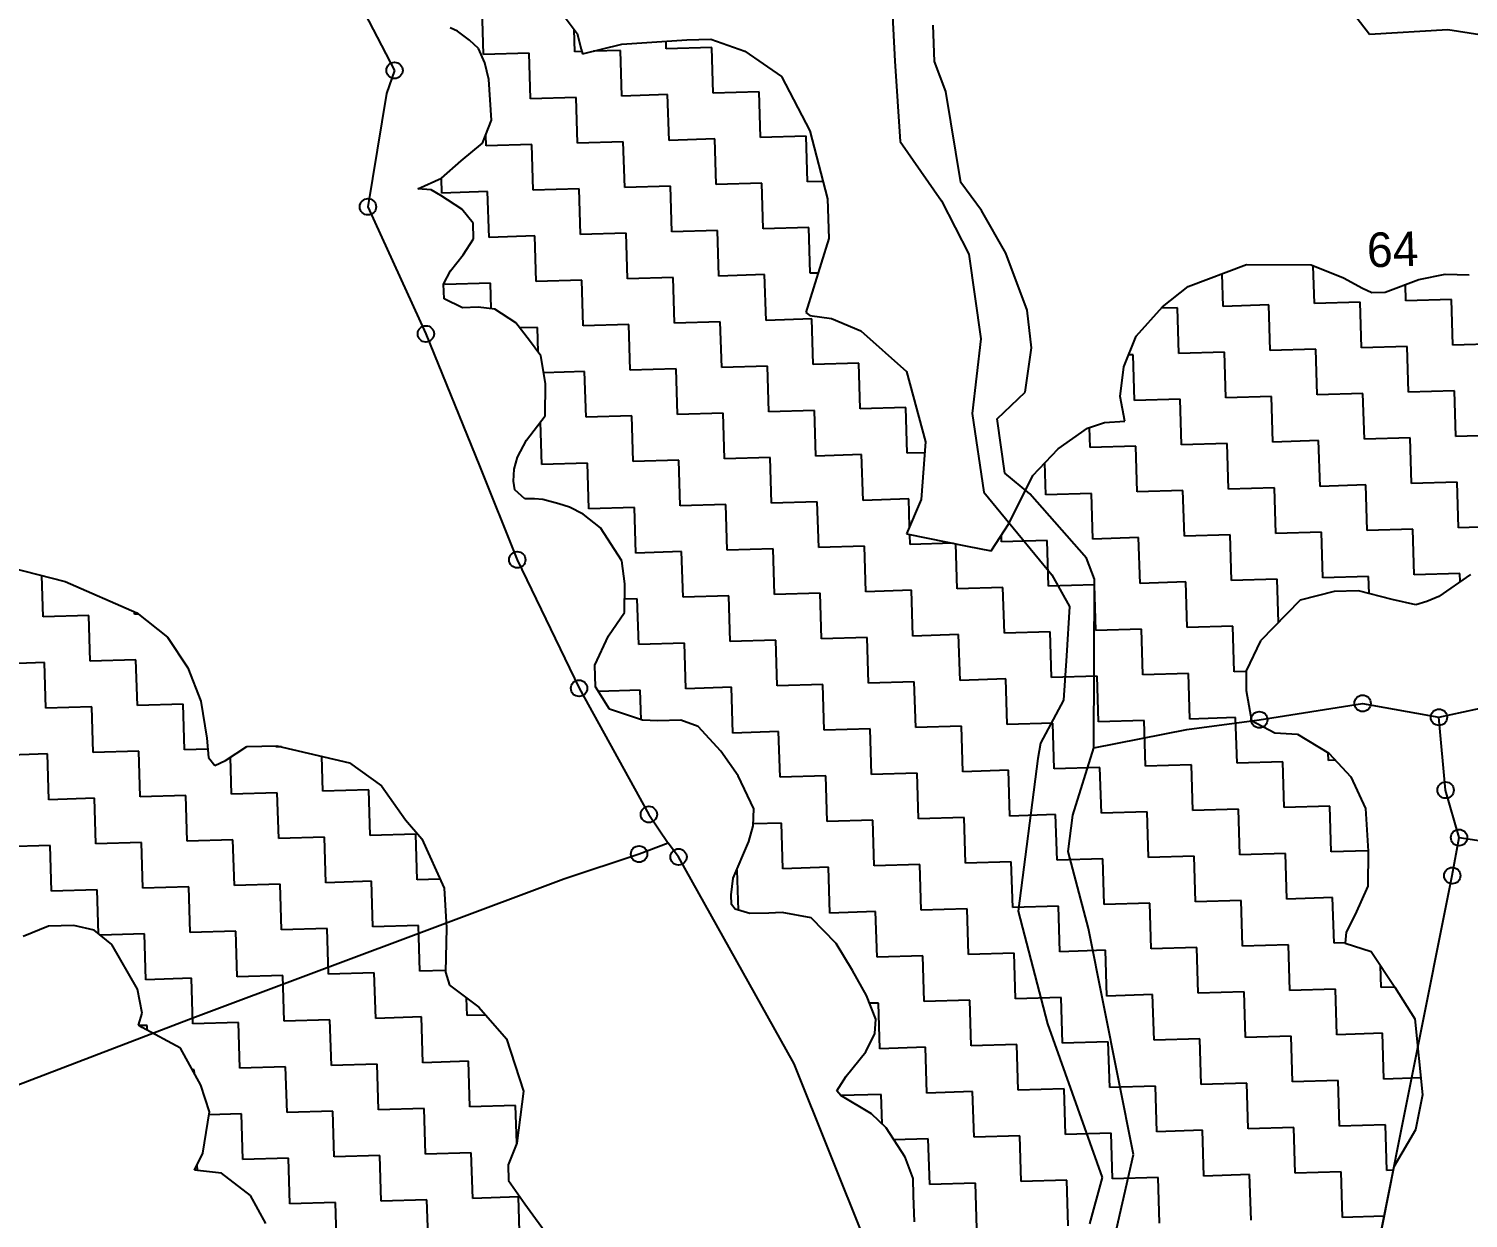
# Model space of a CAD drawing. Header units: metres. Extents: x 322885 to 326856, y 1820433 to 1822952.
# Drawn here: x 323689 to 324318, y 1821879 to 1822399 of the extents above; entities that cross this region are included whole.
import ezdxf

# ---------------------------------------------------------------- set-up
doc = ezdxf.new("R2010")
doc.units = ezdxf.units.M
for name, color, linetype in [('POLY_HATCH', 12, 'Continuous'), ('POLY_PARCEL', 6, 'Continuous'), ('POLY_WATER', 4, 'Continuous'), ('TEXT_PARCEL', 7, 'Continuous')]:
    doc.layers.add(name, color=color, linetype=linetype)
doc.styles.add('TEXT_MAP', font='', dxfattribs={"height": 0.5})
doc.styles.get('TEXT_MAP').set_extended_font_data('Kruti Dev 050')

msp = doc.modelspace()

# ---------------------------------------------------------------- linework, layer by layer
for centre in [(323849.2, 1822380.77), (323837.6, 1822321.14), (323862.88, 1822265.63), (323902.84, 1822166.88), (323929.83, 1822110.71), (324272.26, 1822104.14), (324227.11, 1822096.99), (324305.62, 1822098.04), (324308.52, 1822066.2), (323960.33, 1822055.58), (324314.39, 1822045.47), (323956.06, 1822038.26), (323973.31, 1822037.01), (324311.41, 1822028.83)]:
    msp.add_circle(centre, 3.57)
at = {"layer": 'POLY_HATCH', "linetype": 'Continuous'}
for p, q in [((323888.04, 1822387.69), (323887.43, 1822407.66)), ((323927.99, 1822388.91), (323927.69, 1822398.61)), ((323908.01, 1822388.3), (323888.04, 1822387.69)), ((323908.62, 1822368.33), (323908.01, 1822388.3)), ((323931.07, 1822389.01), (323927.99, 1822388.91)), ((323947.96, 1822389.53), (323936.09, 1822389.16)), ((323948.57, 1822369.55), (323947.96, 1822389.53)), ((323967.93, 1822390.14), (323967.83, 1822393.51)), ((323987.9, 1822390.75), (323967.93, 1822390.14)), ((323988.51, 1822370.78), (323987.9, 1822390.75)), ((323928.6, 1822368.94), (323908.62, 1822368.33)), ((323929.21, 1822348.97), (323928.6, 1822368.94)), ((323968.54, 1822370.16), (323948.57, 1822369.55)), ((323969.15, 1822350.19), (323968.54, 1822370.16)), ((324008.48, 1822371.39), (323988.51, 1822370.78)), ((324009.1, 1822351.41), (324008.48, 1822371.39)), ((323889.26, 1822347.75), (323889.11, 1822352.77)), ((323949.18, 1822349.58), (323929.21, 1822348.97)), ((323949.79, 1822329.61), (323949.18, 1822349.58)), ((323989.12, 1822350.8), (323969.15, 1822350.19)), ((323989.73, 1822330.83), (323989.12, 1822350.8)), ((324029.07, 1822352.03), (324009.1, 1822351.41)), ((324029.68, 1822332.05), (324029.07, 1822352.03)), ((323909.24, 1822348.36), (323889.26, 1822347.75)), ((323909.85, 1822328.39), (323909.24, 1822348.36)), ((323869.9, 1822327.16), (323869.7, 1822333.67)), ((324009.71, 1822331.44), (323989.73, 1822330.83)), ((324010.32, 1822311.47), (324009.71, 1822331.44)), ((324036.41, 1822332.26), (324029.68, 1822332.05)), ((323889.87, 1822327.78), (323869.9, 1822327.16)), ((323890.49, 1822307.8), (323889.87, 1822327.78)), ((323929.82, 1822329), (323909.85, 1822328.39)), ((323930.43, 1822309.03), (323929.82, 1822329)), ((323969.76, 1822330.22), (323949.79, 1822329.61)), ((323970.37, 1822310.25), (323969.76, 1822330.22)), ((324030.29, 1822312.08), (324010.32, 1822311.47)), ((324030.9, 1822292.11), (324030.29, 1822312.08)), ((323910.46, 1822308.41), (323890.49, 1822307.8)), ((323911.07, 1822288.44), (323910.46, 1822308.41)), ((323950.4, 1822309.64), (323930.43, 1822309.03)), ((323951.01, 1822289.66), (323950.4, 1822309.64)), ((323990.35, 1822310.86), (323970.37, 1822310.25)), ((323990.96, 1822290.89), (323990.35, 1822310.86)), ((324251.2, 1822278.86), (324250.7, 1822295.36)), ((323871.12, 1822287.22), (323871.1, 1822288.14)), ((323891.1, 1822287.83), (323871.12, 1822287.22)), ((323891.44, 1822276.58), (323891.1, 1822287.83)), ((323931.04, 1822289.05), (323911.07, 1822288.44)), ((323931.65, 1822269.08), (323931.04, 1822289.05)), ((323970.98, 1822290.28), (323951.01, 1822289.66)), ((323971.6, 1822270.3), (323970.98, 1822290.28)), ((324010.93, 1822291.5), (323990.96, 1822290.89)), ((324011.54, 1822271.53), (324010.93, 1822291.5)), ((324034.24, 1822292.21), (324030.9, 1822292.11)), ((324211.26, 1822277.64), (324210.83, 1822291.87)), ((324291.15, 1822280.08), (324290.93, 1822287.18)), ((324311.12, 1822280.69), (324291.15, 1822280.08)), ((324311.73, 1822260.72), (324311.12, 1822280.69)), ((324191.29, 1822277.03), (324184.15, 1822276.81)), ((324191.9, 1822257.05), (324191.29, 1822277.03)), ((324231.23, 1822278.25), (324211.26, 1822277.64)), ((324231.84, 1822258.28), (324231.23, 1822278.25)), ((324271.18, 1822279.47), (324251.2, 1822278.86)), ((324271.79, 1822259.5), (324271.18, 1822279.47)), ((323911.68, 1822268.47), (323903.88, 1822268.23)), ((323912.01, 1822257.55), (323911.68, 1822268.47)), ((323951.62, 1822269.69), (323931.65, 1822269.08)), ((323952.23, 1822249.72), (323951.62, 1822269.69)), ((323991.57, 1822270.91), (323971.6, 1822270.3)), ((323992.18, 1822250.94), (323991.57, 1822270.91)), ((324031.51, 1822272.14), (324011.54, 1822271.53)), ((324032.12, 1822252.16), (324031.51, 1822272.14)), ((324171.93, 1822256.44), (324169.97, 1822256.38)), ((324172.54, 1822236.47), (324171.93, 1822256.44)), ((324211.87, 1822257.66), (324191.9, 1822257.05)), ((324212.48, 1822237.69), (324211.87, 1822257.66)), ((324251.82, 1822258.89), (324231.84, 1822258.28)), ((324252.43, 1822238.91), (324251.82, 1822258.89)), ((324291.76, 1822260.11), (324271.79, 1822259.5)), ((324292.37, 1822240.14), (324291.76, 1822260.11)), ((324331.7, 1822261.33), (324311.73, 1822260.72)), ((323932.26, 1822249.11), (323914.37, 1822248.56)), ((323932.87, 1822229.14), (323932.26, 1822249.11)), ((323972.21, 1822250.33), (323952.23, 1822249.72)), ((323972.82, 1822230.36), (323972.21, 1822250.33)), ((324012.15, 1822251.55), (323992.18, 1822250.94)), ((324012.76, 1822231.58), (324012.15, 1822251.55)), ((324052.1, 1822252.78), (324032.12, 1822252.16)), ((324052.71, 1822232.8), (324052.1, 1822252.78)), ((324192.51, 1822237.08), (324172.54, 1822236.47)), ((324193.12, 1822217.11), (324192.51, 1822237.08)), ((324232.45, 1822238.3), (324212.48, 1822237.69)), ((324233.07, 1822218.33), (324232.45, 1822238.3)), ((324272.4, 1822239.53), (324252.43, 1822238.91)), ((324273.01, 1822219.55), (324272.4, 1822239.53)), ((324312.34, 1822240.75), (324292.37, 1822240.14)), ((324312.95, 1822220.78), (324312.34, 1822240.75)), ((323992.79, 1822230.97), (323972.82, 1822230.36)), ((323993.4, 1822211), (323992.79, 1822230.97)), ((324032.73, 1822232.19), (324012.76, 1822231.58)), ((324033.35, 1822212.22), (324032.73, 1822232.19)), ((324072.68, 1822233.41), (324052.71, 1822232.8)), ((324073.29, 1822213.44), (324072.68, 1822233.41)), ((323913.51, 1822208.55), (323912.95, 1822227.08)), ((323952.85, 1822229.75), (323932.87, 1822229.14)), ((323953.46, 1822209.78), (323952.85, 1822229.75)), ((324153.18, 1822215.89), (324152.91, 1822224.74)), ((324213.09, 1822217.72), (324193.12, 1822217.11)), ((324213.7, 1822197.75), (324213.09, 1822217.72)), ((324253.04, 1822218.94), (324233.07, 1822218.33)), ((324253.65, 1822198.97), (324253.04, 1822218.94)), ((324292.98, 1822220.16), (324273.01, 1822219.55)), ((324293.59, 1822200.19), (324292.98, 1822220.16)), ((324332.93, 1822221.39), (324312.95, 1822220.78)), ((324013.37, 1822211.61), (323993.4, 1822211)), ((324013.98, 1822191.64), (324013.37, 1822211.61)), ((324053.32, 1822212.83), (324033.35, 1822212.22)), ((324053.93, 1822192.86), (324053.32, 1822212.83)), ((324080.85, 1822213.67), (324073.29, 1822213.44)), ((324173.15, 1822216.5), (324153.18, 1822215.89)), ((324173.76, 1822196.53), (324173.15, 1822216.5)), ((323933.48, 1822209.17), (323913.51, 1822208.55)), ((323934.1, 1822189.19), (323933.48, 1822209.17)), ((323973.43, 1822210.39), (323953.46, 1822209.78)), ((323974.04, 1822190.42), (323973.43, 1822210.39)), ((324133.82, 1822195.3), (324133.39, 1822209.19)), ((324273.62, 1822199.58), (324253.65, 1822198.97)), ((324274.23, 1822179.61), (324273.62, 1822199.58)), ((324313.57, 1822200.8), (324293.59, 1822200.19)), ((324314.18, 1822180.83), (324313.57, 1822200.8)), ((324033.96, 1822192.25), (324013.98, 1822191.64)), ((324034.57, 1822172.28), (324033.96, 1822192.25)), ((324073.9, 1822193.47), (324053.93, 1822192.86)), ((324074.27, 1822181.33), (324073.9, 1822193.47)), ((324153.79, 1822195.91), (324133.82, 1822195.3)), ((324154.4, 1822175.94), (324153.79, 1822195.91)), ((324193.73, 1822197.14), (324173.76, 1822196.53)), ((324194.34, 1822177.16), (324193.73, 1822197.14)), ((324233.68, 1822198.36), (324213.7, 1822197.75)), ((324234.29, 1822178.39), (324233.68, 1822198.36)), ((323954.07, 1822189.8), (323934.1, 1822189.19)), ((323954.68, 1822169.83), (323954.07, 1822189.8)), ((323994.01, 1822191.03), (323974.04, 1822190.42)), ((323994.62, 1822171.05), (323994.01, 1822191.03)), ((324294.2, 1822180.22), (324274.23, 1822179.61)), ((324294.82, 1822160.25), (324294.2, 1822180.22)), ((324334.15, 1822181.44), (324314.18, 1822180.83)), ((324074.51, 1822173.5), (324074.37, 1822177.99)), ((324093.27, 1822174.07), (324074.51, 1822173.5)), ((324095.09, 1822154.14), (324094.49, 1822173.82)), ((324114.46, 1822174.72), (324114.37, 1822177.56)), ((324134.43, 1822175.33), (324114.46, 1822174.72)), ((324135.04, 1822155.36), (324134.43, 1822175.33)), ((324174.37, 1822176.55), (324154.4, 1822175.94)), ((324174.98, 1822156.58), (324174.37, 1822176.55)), ((324214.32, 1822177.78), (324194.34, 1822177.16)), ((324214.93, 1822157.8), (324214.32, 1822177.78)), ((324254.26, 1822179), (324234.29, 1822178.39)), ((324254.87, 1822159.03), (324254.26, 1822179)), ((323974.65, 1822170.44), (323954.68, 1822169.83)), ((323975.26, 1822150.47), (323974.65, 1822170.44)), ((324014.6, 1822171.67), (323994.62, 1822171.05)), ((324015.21, 1822151.69), (324014.6, 1822171.67)), ((324054.54, 1822172.89), (324034.57, 1822172.28)), ((324055.15, 1822152.92), (324054.54, 1822172.89)), ((324314.79, 1822160.86), (324294.82, 1822160.25)), ((324314.89, 1822157.34), (324314.79, 1822160.86)), ((323695.65, 1822141.92), (323695.1, 1822159.94)), ((324115.07, 1822154.75), (324095.09, 1822154.14)), ((324115.68, 1822134.78), (324115.07, 1822154.75)), ((324155.01, 1822155.97), (324135.04, 1822155.36)), ((324155.62, 1822136), (324155.01, 1822155.97)), ((324194.95, 1822157.19), (324174.98, 1822156.58)), ((324195.57, 1822137.22), (324194.95, 1822157.19)), ((324234.9, 1822158.41), (324214.93, 1822157.8)), ((324235.48, 1822139.5), (324234.9, 1822158.41)), ((324274.84, 1822159.64), (324254.87, 1822159.03)), ((324275.07, 1822152.1), (324274.84, 1822159.64)), ((323955.29, 1822149.86), (323949.8, 1822149.69)), ((323955.9, 1822129.89), (323955.29, 1822149.86)), ((323995.23, 1822151.08), (323975.26, 1822150.47)), ((323995.85, 1822131.11), (323995.23, 1822151.08)), ((324035.18, 1822152.3), (324015.21, 1822151.69)), ((324035.79, 1822132.33), (324035.18, 1822152.3)), ((324075.12, 1822153.53), (324055.15, 1822152.92)), ((324075.73, 1822133.55), (324075.12, 1822153.53)), ((323715.62, 1822142.53), (323695.65, 1822141.92)), ((323716.24, 1822122.56), (323715.62, 1822142.53)), ((323735.6, 1822143.14), (323735.57, 1822144.06)), ((323737.11, 1822143.18), (323735.6, 1822143.14)), ((324175.59, 1822136.61), (324155.62, 1822136)), ((324176.2, 1822116.64), (324175.59, 1822136.61)), ((324215.54, 1822137.83), (324195.57, 1822137.22)), ((324216.15, 1822117.86), (324215.54, 1822137.83)), ((323975.87, 1822130.5), (323955.9, 1822129.89)), ((323976.48, 1822110.53), (323975.87, 1822130.5)), ((324015.82, 1822131.72), (323995.85, 1822131.11)), ((324016.43, 1822111.75), (324015.82, 1822131.72)), ((324055.76, 1822132.94), (324035.79, 1822132.33)), ((324056.37, 1822112.97), (324055.76, 1822132.94)), ((324095.71, 1822134.17), (324075.73, 1822133.55)), ((324096.32, 1822114.19), (324095.71, 1822134.17)), ((324135.65, 1822135.39), (324115.68, 1822134.78)), ((324136.26, 1822115.42), (324135.65, 1822135.39)), ((323736.21, 1822123.17), (323716.24, 1822122.56)), ((323736.82, 1822103.19), (323736.21, 1822123.17)), ((323696.26, 1822121.94), (323676.29, 1822121.33)), ((323696.87, 1822101.97), (323696.26, 1822121.94)), ((324196.18, 1822117.25), (324176.2, 1822116.64)), ((324196.79, 1822097.28), (324196.18, 1822117.25)), ((324221.42, 1822118.02), (324216.15, 1822117.86)), ((323996.46, 1822111.14), (323976.48, 1822110.53)), ((323997.07, 1822091.17), (323996.46, 1822111.14)), ((324036.4, 1822112.36), (324016.43, 1822111.75)), ((324037.01, 1822092.39), (324036.4, 1822112.36)), ((324076.34, 1822113.58), (324056.37, 1822112.97)), ((324076.96, 1822093.61), (324076.34, 1822113.58)), ((324116.29, 1822114.8), (324096.32, 1822114.19)), ((324116.9, 1822094.83), (324116.29, 1822114.8)), ((324156.23, 1822116.03), (324136.26, 1822115.42)), ((324156.84, 1822096.05), (324156.23, 1822116.03)), ((323956.51, 1822109.92), (323938.31, 1822109.36)), ((323956.91, 1822096.97), (323956.51, 1822109.92)), ((323716.85, 1822102.58), (323696.87, 1822101.97)), ((323717.46, 1822082.61), (323716.85, 1822102.58)), ((323756.79, 1822103.81), (323736.82, 1822103.19)), ((323757.4, 1822083.83), (323756.79, 1822103.81)), ((324017.04, 1822091.78), (323997.07, 1822091.17)), ((324017.65, 1822071.81), (324017.04, 1822091.78)), ((324056.98, 1822093), (324037.01, 1822092.39)), ((324057.59, 1822073.03), (324056.98, 1822093)), ((324096.93, 1822094.22), (324076.96, 1822093.61)), ((324097.54, 1822074.25), (324096.93, 1822094.22)), ((324136.87, 1822095.44), (324116.9, 1822094.83)), ((324137.48, 1822075.47), (324136.87, 1822095.44)), ((324176.82, 1822096.67), (324156.84, 1822096.05)), ((324177.43, 1822076.69), (324176.82, 1822096.67)), ((324216.76, 1822097.89), (324196.79, 1822097.28)), ((324217.37, 1822077.92), (324216.76, 1822097.89)), ((323797.35, 1822085.06), (323797.33, 1822085.6)), ((323697.49, 1822082), (323677.51, 1822081.39)), ((323698.1, 1822062.03), (323697.49, 1822082)), ((323737.43, 1822083.22), (323717.46, 1822082.61)), ((323738.04, 1822063.25), (323737.43, 1822083.22)), ((323767.59, 1822084.15), (323757.4, 1822083.83)), ((323777.99, 1822064.47), (323777.49, 1822080.55)), ((323799.8, 1822085.13), (323797.35, 1822085.06)), ((323817.93, 1822065.69), (323817.46, 1822081)), ((324257.32, 1822079.14), (324257.21, 1822082.48)), ((324260.39, 1822079.23), (324257.32, 1822079.14)), ((324077.57, 1822073.64), (324057.59, 1822073.03)), ((324078.18, 1822053.67), (324077.57, 1822073.64)), ((324117.51, 1822074.86), (324097.54, 1822074.25)), ((324118.12, 1822054.89), (324117.51, 1822074.86)), ((324157.45, 1822076.08), (324137.48, 1822075.47)), ((324158.07, 1822056.11), (324157.45, 1822076.08)), ((324197.4, 1822077.3), (324177.43, 1822076.69)), ((324198.01, 1822057.33), (324197.4, 1822077.3)), ((324237.34, 1822078.53), (324217.37, 1822077.92)), ((324237.95, 1822058.55), (324237.34, 1822078.53)), ((324037.62, 1822072.42), (324017.65, 1822071.81)), ((324038.23, 1822052.44), (324037.62, 1822072.42)), ((323718.07, 1822062.64), (323698.1, 1822062.03)), ((323718.68, 1822042.67), (323718.07, 1822062.64)), ((323758.01, 1822063.86), (323738.04, 1822063.25)), ((323758.62, 1822043.89), (323758.01, 1822063.86)), ((323797.96, 1822065.08), (323777.99, 1822064.47)), ((323798.57, 1822045.11), (323797.96, 1822065.08)), ((323837.9, 1822066.31), (323817.93, 1822065.69)), ((323838.51, 1822046.33), (323837.9, 1822066.31)), ((324098.15, 1822054.28), (324078.18, 1822053.67)), ((324098.76, 1822034.31), (324098.15, 1822054.28)), ((324138.09, 1822055.5), (324118.12, 1822054.89)), ((324138.7, 1822035.53), (324138.09, 1822055.5)), ((324178.04, 1822056.72), (324158.07, 1822056.11)), ((324178.65, 1822036.75), (324178.04, 1822056.72)), ((324217.98, 1822057.94), (324198.01, 1822057.33)), ((324218.59, 1822037.97), (324217.98, 1822057.94)), ((324257.93, 1822059.17), (324237.95, 1822058.55)), ((324258.54, 1822039.19), (324257.93, 1822059.17)), ((324018.26, 1822051.83), (324005.91, 1822051.46)), ((324018.87, 1822031.86), (324018.26, 1822051.83)), ((324058.21, 1822053.06), (324038.23, 1822052.44)), ((324058.82, 1822033.08), (324058.21, 1822053.06)), ((323698.71, 1822042.06), (323678.74, 1822041.45)), ((323699.32, 1822022.08), (323698.71, 1822042.06)), ((323738.65, 1822043.28), (323718.68, 1822042.67)), ((323739.26, 1822023.31), (323738.65, 1822043.28)), ((323778.6, 1822044.5), (323758.62, 1822043.89)), ((323779.21, 1822024.53), (323778.6, 1822044.5)), ((323818.54, 1822045.72), (323798.57, 1822045.11)), ((323819.15, 1822025.75), (323818.54, 1822045.72)), ((323858.48, 1822046.94), (323838.51, 1822046.33)), ((323859.1, 1822026.97), (323858.48, 1822046.94)), ((324158.68, 1822036.14), (324138.7, 1822035.53)), ((324159.29, 1822016.17), (324158.68, 1822036.14)), ((324198.62, 1822037.36), (324178.65, 1822036.75)), ((324199.23, 1822017.39), (324198.62, 1822037.36)), ((324238.57, 1822038.58), (324218.59, 1822037.97)), ((324239.18, 1822018.61), (324238.57, 1822038.58)), ((324274.59, 1822039.68), (324258.54, 1822039.19)), ((323998.9, 1822031.25), (323998.61, 1822031.24)), ((323999.44, 1822013.73), (323998.9, 1822031.25)), ((324038.84, 1822032.47), (324018.87, 1822031.86)), ((324039.46, 1822012.5), (324038.84, 1822032.47)), ((324078.79, 1822033.69), (324058.82, 1822033.08)), ((324079.4, 1822013.72), (324078.79, 1822033.69)), ((324118.73, 1822034.92), (324098.76, 1822034.31)), ((324119.34, 1822014.94), (324118.73, 1822034.92)), ((323719.29, 1822022.7), (323699.32, 1822022.08)), ((323719.88, 1822003.38), (323719.29, 1822022.7)), ((323759.24, 1822023.92), (323739.26, 1822023.31)), ((323759.85, 1822003.95), (323759.24, 1822023.92)), ((323799.18, 1822025.14), (323779.21, 1822024.53)), ((323799.79, 1822005.17), (323799.18, 1822025.14)), ((323839.12, 1822026.36), (323819.15, 1822025.75)), ((323839.73, 1822006.39), (323839.12, 1822026.36)), ((323869.06, 1822027.28), (323859.1, 1822026.97)), ((324179.26, 1822016.78), (324159.29, 1822016.17)), ((324179.87, 1821996.81), (324179.26, 1822016.78)), ((324219.2, 1822018), (324199.23, 1822017.39)), ((324219.82, 1821998.03), (324219.2, 1822018)), ((324259.15, 1822019.22), (324239.18, 1822018.61)), ((324259.76, 1821999.25), (324259.15, 1822019.22)), ((324059.43, 1822013.11), (324039.46, 1822012.5)), ((324060.04, 1821993.14), (324059.43, 1822013.11)), ((324099.37, 1822014.33), (324079.4, 1822013.72)), ((324099.98, 1821994.36), (324099.37, 1822014.33)), ((324139.32, 1822015.56), (324119.34, 1822014.94)), ((324139.93, 1821995.58), (324139.32, 1822015.56)), ((323779.82, 1822004.56), (323759.85, 1822003.95)), ((323780.43, 1821984.58), (323779.82, 1822004.56)), ((323819.76, 1822005.78), (323799.79, 1822005.17)), ((323820.37, 1821985.81), (323819.76, 1822005.78)), ((323859.71, 1822007), (323839.73, 1822006.39)), ((323860.32, 1821987.03), (323859.71, 1822007)), ((323739.87, 1822003.33), (323720.68, 1822002.75)), ((323740.49, 1821983.36), (323739.87, 1822003.33)), ((324199.84, 1821997.42), (324179.87, 1821996.81)), ((324200.45, 1821977.44), (324199.84, 1821997.42)), ((324239.79, 1821998.64), (324219.82, 1821998.03)), ((324240.4, 1821978.67), (324239.79, 1821998.64)), ((324264.69, 1821999.4), (324259.76, 1821999.25)), ((324080.01, 1821993.75), (324060.04, 1821993.14)), ((324080.62, 1821973.78), (324080.01, 1821993.75)), ((324119.95, 1821994.97), (324099.98, 1821994.36)), ((324120.57, 1821975), (324119.95, 1821994.97)), ((324159.9, 1821996.19), (324139.93, 1821995.58)), ((324160.51, 1821976.22), (324159.9, 1821996.19)), ((323800.4, 1821985.2), (323780.43, 1821984.58)), ((323801.01, 1821965.22), (323800.4, 1821985.2)), ((323840.35, 1821986.42), (323820.37, 1821985.81)), ((323840.96, 1821966.45), (323840.35, 1821986.42)), ((323871.44, 1821987.37), (323860.32, 1821987.03)), ((324280.34, 1821979.89), (324280.05, 1821989.52)), ((323760.46, 1821983.97), (323740.49, 1821983.36)), ((323761.07, 1821964), (323760.46, 1821983.97)), ((324260.37, 1821979.28), (324240.4, 1821978.67)), ((324260.98, 1821959.31), (324260.37, 1821979.28)), ((324286.41, 1821980.07), (324280.34, 1821979.89)), ((323880.9, 1821967.67), (323880.67, 1821975.34)), ((324060.65, 1821973.17), (324056.81, 1821973.05)), ((324061.26, 1821953.19), (324060.65, 1821973.17)), ((324100.59, 1821974.39), (324080.62, 1821973.78)), ((324101.2, 1821954.42), (324100.59, 1821974.39)), ((324140.54, 1821975.61), (324120.57, 1821975)), ((324141.15, 1821955.64), (324140.54, 1821975.61)), ((324180.48, 1821976.83), (324160.51, 1821976.22)), ((324181.09, 1821956.86), (324180.48, 1821976.83)), ((324220.43, 1821978.06), (324200.45, 1821977.44)), ((324221.04, 1821958.08), (324220.43, 1821978.06)), ((323820.98, 1821965.83), (323801.01, 1821965.22)), ((323821.6, 1821945.86), (323820.98, 1821965.83)), ((323860.93, 1821967.06), (323840.96, 1821966.45)), ((323861.54, 1821947.08), (323860.93, 1821967.06)), ((323889.04, 1821967.92), (323880.9, 1821967.67)), ((323741.1, 1821963.39), (323737.6, 1821963.28)), ((323741.16, 1821961.26), (323741.1, 1821963.39)), ((323781.04, 1821964.61), (323761.07, 1821964)), ((323781.65, 1821944.64), (323781.04, 1821964.61)), ((324280.95, 1821959.92), (324260.98, 1821959.31)), ((324281.56, 1821939.94), (324280.95, 1821959.92)), ((324081.23, 1821953.81), (324061.26, 1821953.19)), ((324081.84, 1821933.83), (324081.23, 1821953.81)), ((324121.18, 1821955.03), (324101.2, 1821954.42)), ((324121.79, 1821935.06), (324121.18, 1821955.03)), ((324161.12, 1821956.25), (324141.15, 1821955.64)), ((324161.73, 1821936.28), (324161.12, 1821956.25)), ((324201.07, 1821957.47), (324181.09, 1821956.86)), ((324201.68, 1821937.5), (324201.07, 1821957.47)), ((324241.01, 1821958.69), (324221.04, 1821958.08)), ((324241.62, 1821938.72), (324241.01, 1821958.69)), ((323881.51, 1821947.7), (323861.54, 1821947.08)), ((323882.12, 1821927.72), (323881.51, 1821947.7)), ((323761.68, 1821944.03), (323760.84, 1821944)), ((323761.73, 1821942.4), (323761.68, 1821944.03)), ((323801.62, 1821945.25), (323781.65, 1821944.64)), ((323802.23, 1821925.28), (323801.62, 1821945.25)), ((323841.57, 1821946.47), (323821.6, 1821945.86)), ((323842.18, 1821926.5), (323841.57, 1821946.47)), ((324101.82, 1821934.44), (324081.84, 1821933.83)), ((324102.43, 1821914.47), (324101.82, 1821934.44)), ((324141.76, 1821935.67), (324121.79, 1821935.06)), ((324142.37, 1821915.69), (324141.76, 1821935.67)), ((324181.7, 1821936.89), (324161.73, 1821936.28)), ((324182.32, 1821916.92), (324181.7, 1821936.89)), ((324221.65, 1821938.11), (324201.68, 1821937.5)), ((324222.26, 1821918.14), (324221.65, 1821938.11)), ((324261.59, 1821939.33), (324241.62, 1821938.72)), ((324262.2, 1821919.36), (324261.59, 1821939.33)), ((324297.64, 1821940.44), (324281.56, 1821939.94)), ((323902.1, 1821928.33), (323882.12, 1821927.72)), ((323902.6, 1821911.84), (323902.1, 1821928.33)), ((324061.87, 1821933.22), (324044.3, 1821932.69)), ((324062.27, 1821920.35), (324061.87, 1821933.22)), ((323782.26, 1821924.67), (323768.08, 1821924.23)), ((323782.87, 1821904.7), (323782.26, 1821924.67)), ((323822.21, 1821925.89), (323802.23, 1821925.28)), ((323822.82, 1821905.92), (323822.21, 1821925.89)), ((323862.15, 1821927.11), (323842.18, 1821926.5)), ((323862.76, 1821907.14), (323862.15, 1821927.11)), ((324162.34, 1821916.31), (324142.37, 1821915.69)), ((324162.95, 1821896.33), (324162.34, 1821916.31)), ((324202.29, 1821917.53), (324182.32, 1821916.92)), ((324202.9, 1821897.56), (324202.29, 1821917.53)), ((324242.23, 1821918.75), (324222.26, 1821918.14)), ((324242.84, 1821898.78), (324242.23, 1821918.75)), ((324282.18, 1821919.97), (324262.2, 1821919.36)), ((324282.79, 1821900), (324282.18, 1821919.97)), ((324082.46, 1821913.86), (324067.44, 1821913.4)), ((324083.07, 1821893.89), (324082.46, 1821913.86)), ((324122.4, 1821915.08), (324102.43, 1821914.47)), ((324123.01, 1821895.11), (324122.4, 1821915.08)), ((323802.85, 1821905.31), (323782.87, 1821904.7)), ((323803.46, 1821885.33), (323802.85, 1821905.31)), ((323842.79, 1821906.53), (323822.82, 1821905.92)), ((323843.4, 1821886.56), (323842.79, 1821906.53)), ((323882.73, 1821907.75), (323862.76, 1821907.14)), ((323883.35, 1821887.78), (323882.73, 1821907.75)), ((323763.03, 1821899.95), (323762.95, 1821902.49)), ((324182.93, 1821896.94), (324162.95, 1821896.33)), ((324183.54, 1821876.97), (324182.93, 1821896.94)), ((324222.87, 1821898.17), (324202.9, 1821897.56)), ((324223.48, 1821878.19), (324222.87, 1821898.17)), ((324262.81, 1821899.39), (324242.84, 1821898.78)), ((324263.43, 1821879.42), (324262.81, 1821899.39)), ((324285.66, 1821900.09), (324282.79, 1821900)), ((324103.04, 1821894.5), (324083.07, 1821893.89)), ((324103.65, 1821874.53), (324103.04, 1821894.5)), ((324142.98, 1821895.72), (324123.01, 1821895.11)), ((324143.59, 1821875.75), (324142.98, 1821895.72)), ((323823.43, 1821885.95), (323803.46, 1821885.33)), ((323824.04, 1821865.97), (323823.43, 1821885.95)), ((323863.37, 1821887.17), (323843.4, 1821886.56)), ((323863.98, 1821867.2), (323863.37, 1821887.17)), ((323903.32, 1821888.39), (323883.35, 1821887.78)), ((323903.93, 1821868.42), (323903.32, 1821888.39)), ((324281.64, 1821879.97), (324263.43, 1821879.42))]:
    msp.add_line(p, q, dxfattribs=at)
at = {"layer": 'POLY_HATCH'}
for p, q in [((323922.95, 1822405.07), (323928.98, 1822396.86)), ((323876.65, 1822397.95), (323873.45, 1822399.43)), ((323882.03, 1822393.91), (323876.65, 1822397.95)), ((323885.82, 1822390.35), (323882.03, 1822393.91)), ((323928.98, 1822396.86), (323930.76, 1822390.09)), ((323948.57, 1822392.21), (323976.89, 1822394.12)), ((323976.89, 1822394.12), (323987.39, 1822394.44)), ((323987.39, 1822394.44), (324002.26, 1822389.12)), ((323888.64, 1822384.13), (323885.82, 1822390.35)), ((323930.76, 1822390.09), (323931.35, 1822388)), ((323931.35, 1822388), (323948.57, 1822392.21)), ((324002.26, 1822389.12), (324018.37, 1822378.07)), ((323890.44, 1822376.83), (323888.64, 1822384.13)), ((323891.51, 1822359), (323890.44, 1822376.83)), ((324018.37, 1822378.07), (324030.66, 1822354.3)), ((323887.62, 1822348.9), (323891.51, 1822359)), ((324030.66, 1822354.3), (324038.4, 1822324.61)), ((323878.38, 1822341.26), (323887.62, 1822348.9)), ((323869.67, 1822333.64), (323878.38, 1822341.26)), ((323859.38, 1822328.96), (323869.67, 1822333.64)), ((323865.18, 1822328.61), (323859.38, 1822328.96)), ((323869.47, 1822326.11), (323865.18, 1822328.61)), ((323878.59, 1822320.09), (323869.47, 1822326.11)), ((324038.4, 1822324.61), (324038.93, 1822307.31)), ((323883.51, 1822313.93), (323878.59, 1822320.09)), ((323883.72, 1822307.11), (323883.51, 1822313.93)), ((323879.2, 1822300.14), (323883.72, 1822307.11)), ((324038.93, 1822307.31), (324028.88, 1822274.98)), ((323873.63, 1822293.14), (323879.2, 1822300.14)), ((323870.65, 1822287.27), (323873.63, 1822293.14)), ((324196.02, 1822286.3), (324221.54, 1822295.9)), ((324221.54, 1822295.9), (324249.74, 1822295.75)), ((324249.74, 1822295.75), (324263.84, 1822290.07)), ((323870.85, 1822280.97), (323870.65, 1822287.27)), ((324263.84, 1822290.07), (324272.13, 1822285.58)), ((324282.04, 1822283.84), (324296.81, 1822289.39)), ((324296.81, 1822289.39), (324308.29, 1822291.77)), ((324308.29, 1822291.77), (324318.83, 1822291.42)), ((323878.86, 1822277.01), (323870.85, 1822280.97)), ((324184.74, 1822277.48), (324196.02, 1822286.3)), ((324272.13, 1822285.58), (324276.27, 1822283.67)), ((324276.27, 1822283.67), (324282.04, 1822283.84)), ((323885.69, 1822277.22), (323878.86, 1822277.01)), ((323893.08, 1822276.4), (323885.69, 1822277.22)), ((323902.2, 1822270.37), (323893.08, 1822276.4)), ((324028.88, 1822274.98), (324030.64, 1822273.58)), ((324173.25, 1822264.57), (324184.74, 1822277.48)), ((323908.23, 1822262.68), (323902.2, 1822270.37)), ((324030.64, 1822273.58), (324040.14, 1822272.29)), ((324040.14, 1822272.29), (324052.92, 1822266.91)), ((323913.16, 1822256), (323908.23, 1822262.68)), ((324052.92, 1822266.91), (324072.9, 1822249.15)), ((324167.89, 1822251.17), (324173.25, 1822264.57)), ((323915.11, 1822243.97), (323913.16, 1822256)), ((324072.9, 1822249.15), (324081.2, 1822218.43)), ((324166.24, 1822238.23), (324167.89, 1822251.17)), ((323915.02, 1822229.78), (323915.11, 1822243.97)), ((324168.27, 1822227.44), (324166.24, 1822238.23)), ((323906.93, 1822219.21), (323915.02, 1822229.78)), ((324139.18, 1822215.34), (324152.01, 1822224.46)), ((324152.01, 1822224.46), (324159.46, 1822226.83)), ((324159.46, 1822226.83), (324168.27, 1822227.44)), ((323902.95, 1822211.74), (323906.93, 1822219.21)), ((324081.2, 1822218.43), (324079.35, 1822193.18)), ((323901.53, 1822206.44), (323902.95, 1822211.74)), ((324128.18, 1822203.65), (324139.18, 1822215.34)), ((323901.17, 1822201.18), (323901.53, 1822206.44)), ((323901.81, 1822197.52), (323901.17, 1822201.18)), ((324117.86, 1822182.9), (324128.18, 1822203.65)), ((323906.14, 1822193.45), (323901.81, 1822197.52)), ((323910.34, 1822193.58), (323906.14, 1822193.45)), ((323914.04, 1822193.16), (323910.34, 1822193.58)), ((323920.93, 1822191.27), (323914.04, 1822193.16)), ((324079.35, 1822193.18), (324072.97, 1822178.29)), ((323925.71, 1822189.84), (323920.93, 1822191.27)), ((323931.59, 1822186.87), (323925.71, 1822189.84)), ((323939.14, 1822180.8), (323931.59, 1822186.87)), ((323948.52, 1822166.37), (323939.14, 1822180.8)), ((324109.96, 1822170.8), (324117.86, 1822182.9)), ((324072.97, 1822178.29), (324099.41, 1822172.8)), ((324099.41, 1822172.8), (324109.96, 1822170.8)), ((323681.4, 1822163.45), (323705.26, 1822157.35)), ((323949.88, 1822156.43), (323948.52, 1822166.37)), ((323705.26, 1822157.35), (323736.54, 1822143.63)), ((323949.74, 1822143.82), (323949.88, 1822156.43)), ((324319.36, 1822160.5), (324305.6, 1822150.76)), ((324245.01, 1822149.24), (324227.65, 1822131.5)), ((324259.8, 1822153), (324245.01, 1822149.24)), ((324270.4, 1822153.33), (324259.8, 1822153)), ((324285.09, 1822149.47), (324270.4, 1822153.33)), ((324295.44, 1822147.14), (324285.09, 1822149.47)), ((324300.36, 1822148.62), (324295.44, 1822147.14)), ((324305.6, 1822150.76), (324300.36, 1822148.62)), ((323736.54, 1822143.63), (323750.02, 1822133.01)), ((323942.68, 1822133.62), (323949.74, 1822143.82)), ((323750.02, 1822133.01), (323758.84, 1822119.62)), ((323936.76, 1822120.83), (323942.68, 1822133.62)), ((324227.65, 1822131.5), (324221.43, 1822118.4)), ((323758.84, 1822119.62), (323764.55, 1822105.08)), ((323937.05, 1822111.38), (323936.76, 1822120.83)), ((324221.43, 1822118.4), (324221.36, 1822109.79)), ((323943.14, 1822101.59), (323937.05, 1822111.38)), ((323764.55, 1822105.08), (323767.15, 1822088.88)), ((324221.36, 1822109.79), (324223.75, 1822096.62)), ((323957.49, 1822096.77), (323943.14, 1822101.59)), ((323964.33, 1822096.46), (323957.49, 1822096.77)), ((323974.32, 1822096.76), (323964.33, 1822096.46)), ((323981.94, 1822094.03), (323974.32, 1822096.76)), ((323991.73, 1822083.3), (323981.94, 1822094.03)), ((324223.75, 1822096.62), (324233.85, 1822091.31)), ((323767.15, 1822088.88), (323767.93, 1822080.49)), ((323784.62, 1822085.21), (323797.75, 1822085.61)), ((323797.75, 1822085.61), (323829.54, 1822078.18)), ((324233.85, 1822091.31), (324243.82, 1822090.62)), ((324243.82, 1822090.62), (324257.46, 1822082.33)), ((323767.93, 1822080.49), (323770.67, 1822076.9)), ((323770.67, 1822076.9), (323775.33, 1822079.14)), ((323775.33, 1822079.14), (323784.62, 1822085.21)), ((323999.43, 1822072.5), (323991.73, 1822083.3)), ((324257.46, 1822082.33), (324267.16, 1822072.08)), ((323829.54, 1822078.18), (323843.53, 1822068.1)), ((323843.53, 1822068.1), (323853.98, 1822053.18)), ((324006.18, 1822057.99), (323999.43, 1822072.5)), ((324267.16, 1822072.08), (324273.45, 1822058.21)), ((324005.88, 1822050.63), (324006.18, 1822057.99)), ((324273.45, 1822058.21), (324274.61, 1822039.5)), ((323853.98, 1822053.18), (323861.06, 1822044.99)), ((324003.99, 1822043.74), (324005.88, 1822050.63)), ((323861.06, 1822044.99), (323870.82, 1822023.38)), ((323997.11, 1822027.77), (324003.99, 1822043.74)), ((324274.61, 1822039.5), (324274.48, 1822024.27)), ((323870.82, 1822023.38), (323871.88, 1822006.08)), ((323996.29, 1822020.39), (323997.11, 1822027.77)), ((324274.48, 1822024.27), (324269, 1822011.8)), ((323996.41, 1822016.19), (323996.29, 1822020.39)), ((323998.06, 1822014.14), (323996.41, 1822016.19)), ((324004.43, 1822012.23), (323998.06, 1822014.14)), ((324012.83, 1822012.49), (324004.43, 1822012.23)), ((324018.61, 1822012.67), (324012.83, 1822012.49)), ((324031.31, 1822010.43), (324018.61, 1822012.67)), ((324042.17, 1821999.2), (324031.31, 1822010.43)), ((324269, 1822011.8), (324265.13, 1822004.06)), ((323697.92, 1822006.71), (323686.93, 1822002.28)), ((323709.03, 1822007.05), (323697.92, 1822006.71)), ((323717.87, 1822004.98), (323709.03, 1822007.05)), ((323725.68, 1821998.78), (323717.87, 1822004.98)), ((323871.88, 1822006.08), (323871.42, 1821986.62)), ((324265.13, 1822004.06), (324264.69, 1821999.36)), ((323736.81, 1821979.24), (323725.68, 1821998.78)), ((324049.37, 1821987.34), (324042.17, 1821999.2)), ((324264.69, 1821999.36), (324275.95, 1821995.61)), ((324275.95, 1821995.61), (324286.39, 1821980.11)), ((323871.42, 1821986.62), (323873.17, 1821980.9)), ((324055.49, 1821976.49), (324049.37, 1821987.34)), ((323738.89, 1821968.78), (323736.81, 1821979.24)), ((323873.17, 1821980.9), (323886.09, 1821971.31)), ((324286.39, 1821980.11), (324295.03, 1821966.31)), ((324059.49, 1821966.11), (324055.49, 1821976.49)), ((323737.29, 1821963.47), (323738.89, 1821968.78)), ((323886.09, 1821971.31), (323898.08, 1821957.49)), ((324059.16, 1821959.79), (324059.49, 1821966.11)), ((324295.03, 1821966.31), (324298.39, 1821933.02)), ((323738.98, 1821962.45), (323737.29, 1821963.47)), ((323755.61, 1821953.39), (323738.98, 1821962.45)), ((324055.19, 1821951.79), (324059.16, 1821959.79)), ((323764.55, 1821937.33), (323755.61, 1821953.39)), ((323898.08, 1821957.49), (323905.62, 1821934.61)), ((324046.53, 1821941.25), (324055.19, 1821951.79)), ((324042.52, 1821934.82), (324046.53, 1821941.25)), ((323768.29, 1821925.62), (323764.55, 1821937.33)), ((323905.62, 1821934.61), (323902.63, 1821911.92)), ((324044.16, 1821932.77), (324042.52, 1821934.82)), ((324057.56, 1821924.77), (324044.16, 1821932.77)), ((324298.39, 1821933.02), (324295.34, 1821917.7)), ((323765.47, 1821907.52), (323768.29, 1821925.62)), ((324064.06, 1821918.67), (324057.56, 1821924.77)), ((324072.34, 1821905.79), (324064.06, 1821918.67)), ((324295.34, 1821917.7), (324285.96, 1821901.56)), ((323902.63, 1821911.92), (323898.79, 1821902.46)), ((323761.75, 1821900.09), (323765.47, 1821907.52)), ((324075.78, 1821896.43), (324072.34, 1821905.79)), ((323773.62, 1821898.76), (323761.75, 1821900.09)), ((323786.32, 1821889.02), (323773.62, 1821898.76)), ((323898.79, 1821902.46), (323899, 1821895.64)), ((324285.96, 1821901.56), (324269.05, 1821816.99)), ((323899, 1821895.64), (323906.15, 1821885.35)), ((324076.01, 1821889.09), (324075.78, 1821896.43)), ((323792.9, 1821876.83), (323786.32, 1821889.02)), ((323906.15, 1821885.35), (323917.13, 1821870.45)), ((324076.36, 1821877.54), (324076.01, 1821889.09))]:
    msp.add_line(p, q, dxfattribs=at)
at = {"layer": 'POLY_PARCEL'}
for p, q in [((323818.75, 1822439.05), (323849.2, 1822380.77)), ((324255.8, 1822421.96), (324275.19, 1822396.61)), ((324275.19, 1822396.61), (324309.43, 1822398.63)), ((324309.43, 1822398.63), (324469.85, 1822373.77)), ((323849.2, 1822380.77), (323845.69, 1822370.69)), ((323845.69, 1822370.69), (323837.6, 1822321.14)), ((323837.6, 1822321.14), (323862.88, 1822265.63)), ((323862.88, 1822265.63), (323886.38, 1822207.95)), ((323886.38, 1822207.95), (323902.84, 1822166.88)), ((323902.84, 1822166.88), (323929.83, 1822110.71)), ((323929.83, 1822110.71), (323960.33, 1822055.58)), ((324227.11, 1822096.99), (324272.26, 1822104.14)), ((324272.26, 1822104.14), (324305.62, 1822098.04)), ((324305.62, 1822098.04), (324327.14, 1822102.75)), ((324308.52, 1822066.2), (324305.62, 1822098.04)), ((324154.73, 1822084.71), (324195.42, 1822092.64)), ((324195.42, 1822092.64), (324227.11, 1822096.99)), ((324314.39, 1822045.47), (324308.52, 1822066.2)), ((323960.33, 1822055.58), (323968.72, 1822043.04)), ((323968.72, 1822043.04), (323956.06, 1822038.26)), ((323973.31, 1822037.01), (323968.72, 1822043.04)), ((324311.41, 1822028.83), (324314.39, 1822045.47)), ((324314.39, 1822045.47), (324324.03, 1822044.03)), ((323956.06, 1822038.26), (323923.17, 1822027.26)), ((324023.82, 1821946.55), (323973.31, 1822037.01)), ((324269.05, 1821816.99), (324311.41, 1822028.83)), ((323923.17, 1822027.26), (323760.99, 1821966.57)), ((323760.99, 1821966.57), (323659.8, 1821927.71)), ((324054.98, 1821868.82), (324023.82, 1821946.55))]:
    msp.add_line(p, q, dxfattribs=at)
at = {"layer": 'POLY_WATER'}
for p, q in [((324064.46, 1822449.55), (324067.78, 1822384.82)), ((324085.12, 1822384.59), (324084.64, 1822400.5)), ((324067.78, 1822384.82), (324070.18, 1822349.72)), ((324090.18, 1822371.47), (324085.12, 1822384.59)), ((324096.7, 1822331.84), (324090.18, 1822371.47)), ((324070.18, 1822349.72), (324088.25, 1822323.72)), ((324105.72, 1822319.51), (324096.7, 1822331.84)), ((324088.25, 1822323.72), (324100.22, 1822300.51)), ((324116.28, 1822300.93), (324105.72, 1822319.51)), ((324100.22, 1822300.51), (324105.34, 1822263.5)), ((324125.68, 1822275.99), (324116.28, 1822300.93)), ((324127.52, 1822259.46), (324125.68, 1822275.99)), ((324105.34, 1822263.5), (324101.69, 1822230.86)), ((324124.79, 1822240.12), (324127.52, 1822259.46)), ((324112.52, 1822228.46), (324124.79, 1822240.12)), ((324101.69, 1822230.86), (324106.73, 1822196.5)), ((324115.9, 1822204.67), (324112.52, 1822228.46)), ((324126.81, 1822195.71), (324115.9, 1822204.67)), ((324106.73, 1822196.5), (324136.41, 1822160.24)), ((324151.53, 1822167.59), (324126.81, 1822195.71)), ((324155.14, 1822158.4), (324151.53, 1822167.59)), ((324136.41, 1822160.24), (324144.14, 1822146.53)), ((324154.73, 1822084.71), (324155.14, 1822158.4)), ((324144.14, 1822146.53), (324142.87, 1822124.84)), ((324142.87, 1822124.84), (324141.47, 1822105.55)), ((324141.47, 1822105.55), (324131.42, 1822086.66)), ((324131.42, 1822086.66), (324130.29, 1822079.98)), ((324130.29, 1822079.98), (324121.69, 1822013.33)), ((324145.67, 1822055.23), (324154.73, 1822084.71)), ((324143.61, 1822039.38), (324145.67, 1822055.23)), ((324152.5, 1822005.67), (324143.61, 1822039.38)), ((324121.69, 1822013.33), (324134.54, 1821964.06)), ((324172.09, 1821906.95), (324152.5, 1822005.67)), ((324134.54, 1821964.06), (324158.4, 1821896.84)), ((324145.05, 1821787.17), (324172.09, 1821906.95)), ((324158.4, 1821896.84), (324152.91, 1821876.63))]:
    msp.add_line(p, q, dxfattribs=at)

# ---------------------------------------------------------------- texts
at = {"layer": 'TEXT_PARCEL', "style": 'TEXT_MAP'}
msp.add_text('64', height=15.104, rotation=1.75244, dxfattribs=at).set_placement((324274.36, 1822294.67))

doc.saveas('drawing.dxf')
